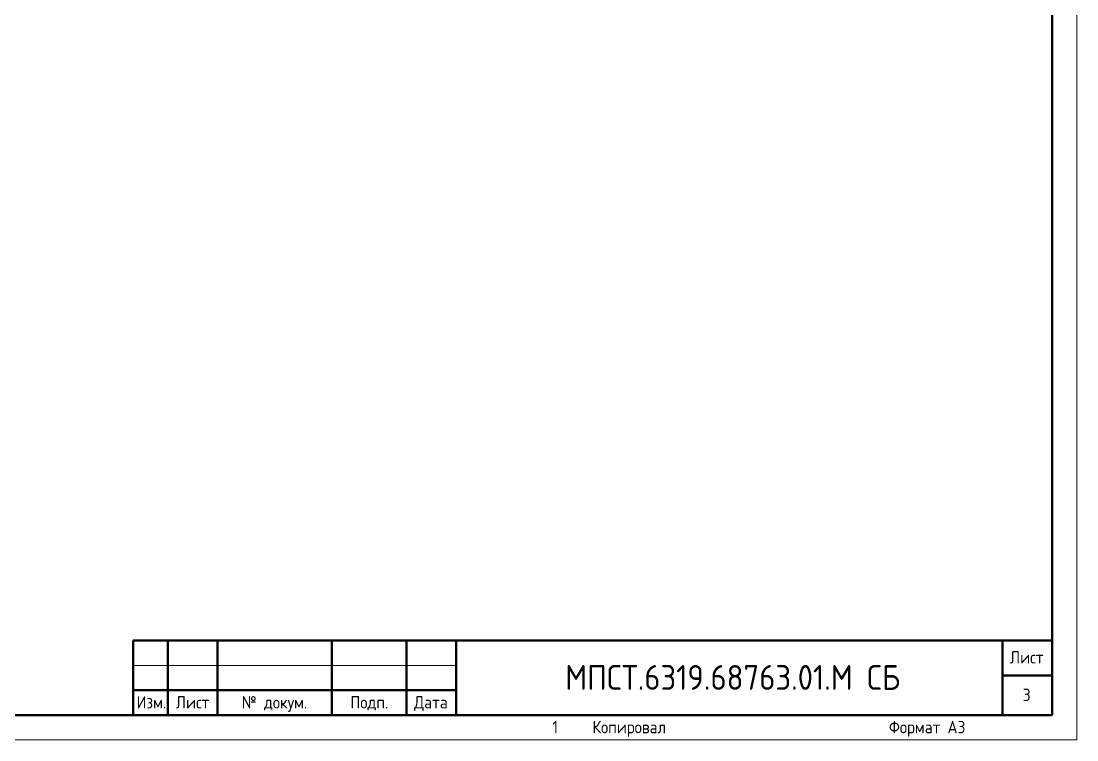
# Model space of a CAD drawing. Header units: inches. Extents: x 10 to 430, y -15 to 282.
# Drawn here: x 217.3 to 429.8, y -15 to 129.8 of the extents above; entities that cross this region are included whole.
import ezdxf

# ---------------------------------------------------------------- set-up
doc = ezdxf.new("R2010")
doc.units = ezdxf.units.IN
doc.header["$MEASUREMENT"] = 0
doc.layers.add('ОСНОВНОЙ', color=7, linetype='Continuous', lineweight=25)
doc.styles.add('СПДС', font='isocpeur.ttf', dxfattribs={"width": 0.9})

msp = doc.modelspace()

# ---------------------------------------------------------------- linework, layer by layer
at = {"color": 7, "linetype": 'Continuous', "lineweight": 18}
for p, q in [((429.83, 281.96), (429.83, -15.04)), ((239.83, -0.04), (304.83, -0.04)), ((9.83, -15.04), (429.83, -15.04))]:
    msp.add_line(p, q, dxfattribs=at)
at = {"color": 7, "linetype": 'Continuous', "lineweight": 50}
for p, q in [((424.83, 276.96), (424.83, -10.04)), ((239.83, 4.96), (239.83, -10.04)), ((239.83, 4.96), (424.83, 4.96)), ((246.83, 4.96), (246.83, -10.04)), ((256.83, 4.96), (256.83, -10.04)), ((279.83, -10.04), (279.83, 4.96)), ((294.83, 4.96), (294.83, -10.04)), ((304.83, 4.96), (304.83, -10.04)), ((414.83, 4.96), (414.83, -10.04)), ((414.83, -2.04), (424.83, -2.04)), ((239.83, -5.04), (304.83, -5.04)), ((29.83, -10.04), (424.83, -10.04))]:
    msp.add_line(p, q, dxfattribs=at)
at = {"color": 7, "linetype": 'Continuous', "lineweight": 25}
msp.add_line((414.83, 4.96), (414.83, -10.04), dxfattribs=at)
at = {"layer": 'ОСНОВНОЙ', "linetype": 'Continuous', "lineweight": 18}
for p, q in [((424.83, 276.96), (424.83, -10.04)), ((424.83, -10.04), (29.83, -10.04))]:
    msp.add_line(p, q, dxfattribs=at)

# ---------------------------------------------------------------- texts
at = {"color": 7, "linetype": 'Continuous', "lineweight": 0, "attachment_point": 2, "style": 'СПДС'}
for s, insert, char_height in [('Лист', (419.73, 2.85), 2.5), ('{\\H1.42857x;МПСТ.6319.68763.01.М СБ}', (360.53, 0.05), 3.5), ('Изм.', (243.5, -6.21), 2.5), ('Лист', (251.79, -6.21), 2.5), ('№ докум.', (268.27, -6.21), 2.5), ('Подп.', (287.37, -6.21), 2.5), ('Дата', (299.77, -6.21), 2.5), ('3', (419.73, -4.72), 2.5), ('1', (324.81, -11.21), 2.5), ('Копировал', (339.7, -11.21), 2.5), ('Формат А3', (399.68, -11.21), 2.5)]:
    msp.add_mtext(s, dxfattribs=dict(at, insert=insert, char_height=char_height))

doc.saveas('drawing.dxf')
